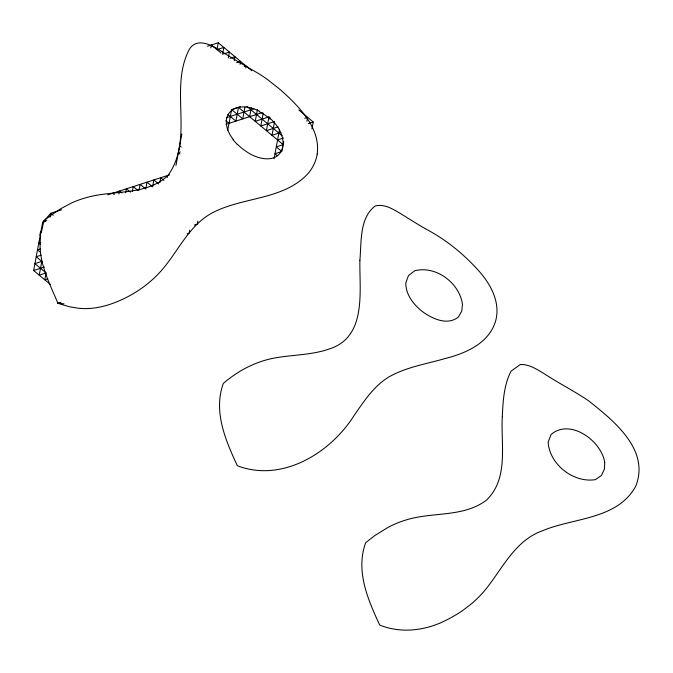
<?xml version="1.0" encoding="UTF-8"?>
<svg xmlns="http://www.w3.org/2000/svg" width="673" height="673" viewBox="0 0 673 673"><rect width="100%" height="100%" fill="white"/><g stroke="black" fill="none" stroke-linecap="round" stroke-linejoin="round"><path stroke-width="1.01" d="M317.185 154.083C320.424 130.284 302.757 110.633 286.732 95.473A212.113 202.405 16.2 0 0 278.815 88.441L267.77 79.734A137.687 131.386 16.2 0 0 257.868 73.155C245.956 66.291 234.053 59.409 222.477 51.972C213.114 45.882 197.096 36.35 189.248 49.474C168.982 88.298 194.017 137.687 168.73 174.416A36.519 34.845 16.2 0 1 165.718 177.495C146.731 193.286 120.341 191.174 97.349 195.145A104.946 100.151 16.2 0 0 71.607 202.943L61.05 208.546L50.955 215.31A132.388 126.339 16.3 0 0 43.896 220.988L42.651 222.342L33.65 270.504L50.408 284.486M40.624 236.787C37.352 260.333 49.129 282.29 57.928 303.313L69.361 306.762L78.194 308.226A65.744 62.732 16.2 0 0 89.77 308.453C101.833 307.628 113.485 303.725 124.312 298.476A125.371 119.643 16.2 0 0 155.379 276.897A117.876 112.492 16.3 0 0 164.355 267.046C177.95 250.398 187.658 229.964 205.45 217.135A63.96 61.05 16.4 0 1 211.549 213.274C242.465 196.482 283.526 200.579 308.453 173.112A47.876 45.68 16.2 0 0 312.095 167.922A42.239 40.304 16.3 0 0 317.21 154.092M41.246 232.791L43.888 220.988L50.803 213.24L61.605 209.749M41.129 255.16L36.224 256.741L41.81 261.402L39.236 275.164L46.109 272.944L44.822 279.825L47.766 278.874M50.071 217.169L50.803 213.24L53.201 215.234M118.97 193.984L119.525 191.039L121.914 193.033M125.658 192.747L126.398 188.819L130.385 192.142M132.345 191.511L133.262 186.598L138.058 190.594M139.033 190.274L140.135 184.377L145.721 189.037L147.008 182.156L152.594 186.816L153.881 179.935L158.668 183.931M159.838 182.627L160.754 177.714L163.943 180.381M167.257 177.462L167.627 175.493M175.964 165.415L181.845 133.961M210.826 47.934L211.381 44.982L220.954 52.974M207.452 46.252L218.254 42.769L216.967 49.642L223.84 47.43L222.553 54.303M189.677 230.25L189.13 233.203L187.161 233.834M197.837 221.148L197.282 224.101L194.337 225.051M228.324 57.987L229.426 52.082L223.537 53.991M234.271 60.679L235.012 56.742L230.099 58.332M227.743 130.209L231.596 109.573L240.429 106.713M240.042 64.356L240.598 61.403L236.669 62.673M245.813 68.032L246.183 66.063L244.215 66.703M244.972 107.1L242.768 118.894L231.596 109.573M249.641 116.673L251.29 107.823M257.431 109.539L255.227 121.333L268.973 116.892L270.563 118.221M263.202 113.215L260.813 125.994L274.559 121.552M268.973 116.892L266.399 130.655L278.176 126.844M274.374 122.536L271.985 135.315L280.818 132.455M274.079 158.651L279.589 129.157M282.054 150.533L282.971 145.612M277.394 155.732L275.005 153.73L281.869 151.509L276.283 146.857L283.156 144.636L283.712 141.683M306.896 121.266L307.628 117.329L304.684 118.28M311.927 128.871L313.214 121.99L298.854 110.01M226.389 117.716L253.872 108.841M226.078 124.286L262.403 112.551M180.314 151.997L178.353 152.636L179.952 153.966M308.31 123.58L313.214 121.99M107.739 194.842L169.588 174.862M277.57 139.976L283.459 138.066M42.651 222.342L45.596 221.383M40.759 242.347L38.79 242.978L40.388 244.316M40.456 248.909L37.503 249.86L40.7 252.526M41.81 261.402L34.937 263.623L46.109 272.944M33.65 270.504L44.452 267.013M63.985 303.809L57.928 303.313L60.814 302.825M43.888 220.988L46.706 220.551M57.928 303.313L61.024 302.968M259.341 111.095C253.04 107.991 245.805 105.989 238.764 107.285A19.828 18.617 37.9 0 0 236.004 108.025L233.169 109.388A15.984 14.781 26.1 0 0 227.466 115.941A17.389 16.009 18.6 0 0 226.565 119.003C225.304 126.457 228.837 133.784 233.27 139.563M218.254 42.769L251.769 70.724M246.932 106.46L282.046 135.753M283.156 144.636L238.469 107.352L235.895 121.115L227.92 114.452M225.834 120.669L229.022 123.327M179.641 145.755L181.23 147.084M112.652 193.26L114.25 194.59M270.462 118.717C278.815 126.23 285.714 138.15 282.012 149.608C275.955 164.355 255.967 158.66 246.158 151.4A47.127 39.303 35.8 0 1 238.259 145.149L237.392 144.249M237.249 144.375A43.064 36.754 34.9 0 1 233.102 139.664M259.13 111.567A45.2 40.481 37.4 0 1 270.1 119.104M39.892 235.289A90.981 28.291 79.1 0 1 40.582 231.327M359.895 260.241C359.281 291.089 367.231 337.35 328.87 349.102C310.64 355.411 291.056 354.663 272.313 358.448C254.125 362.284 237.325 371.328 223.318 383.433C213.114 411.598 225.564 440.335 237.359 465.758C282.172 482.844 330.561 453.013 354.242 415.308C364 401.209 373.759 386.201 388.708 377.057C406.147 367.037 426.354 364.009 445.433 358.457C465.699 353.308 488.371 343.516 495.345 321.921C501.166 302.816 490.558 283.712 477.965 269.957C463.243 253.687 445.947 239.689 426.547 229.384C417.697 224.378 409.142 218.893 400.502 213.56C392.855 209.076 384.519 203.7 375.248 205.946C359.264 217.901 361.527 242.356 359.895 260.241M502.31 416.36C500.662 444.239 509.032 478.343 486.545 500.056C466.019 515.838 438.502 512.7 414.492 517.781A102.784 98.073 16.2 0 0 388.304 527.22L374.592 535.7L365.666 542.732C355.369 570.906 367.912 599.651 379.707 625.057C401.478 633.907 426.278 630.542 446.779 619.875A129.822 123.866 16.1 0 0 464.16 609.418L470.048 604.918A116.984 111.642 16.3 0 0 486.226 588.69C502.798 567.81 515.299 540.554 542.11 530.904C573.48 517.554 617.427 519.842 635.741 486.184C650.286 449.514 613.296 420.415 588.236 400.536C573.808 390.853 558.262 382.971 543.742 373.397C536.532 369.174 529.012 364.11 520.279 364.522L511.017 371.227C503.892 385.116 503.009 401.049 502.31 416.36M604.707 462.46L604.463 468.98L601.511 475.424L595.504 479.622C573.606 483.29 549.353 464.336 548.159 442.043L551.069 434.556C570.157 417.899 601.62 441.034 604.707 462.46M462.477 304.591L461.728 311.195L458.372 317.025C447.629 325.766 432.806 318.96 422.981 312.02C413.937 304.995 405.785 295.06 405.777 283.055L408.435 275.636L414.694 270.782C436.011 265.229 459.76 283.148 462.477 304.591"/></g></svg>
